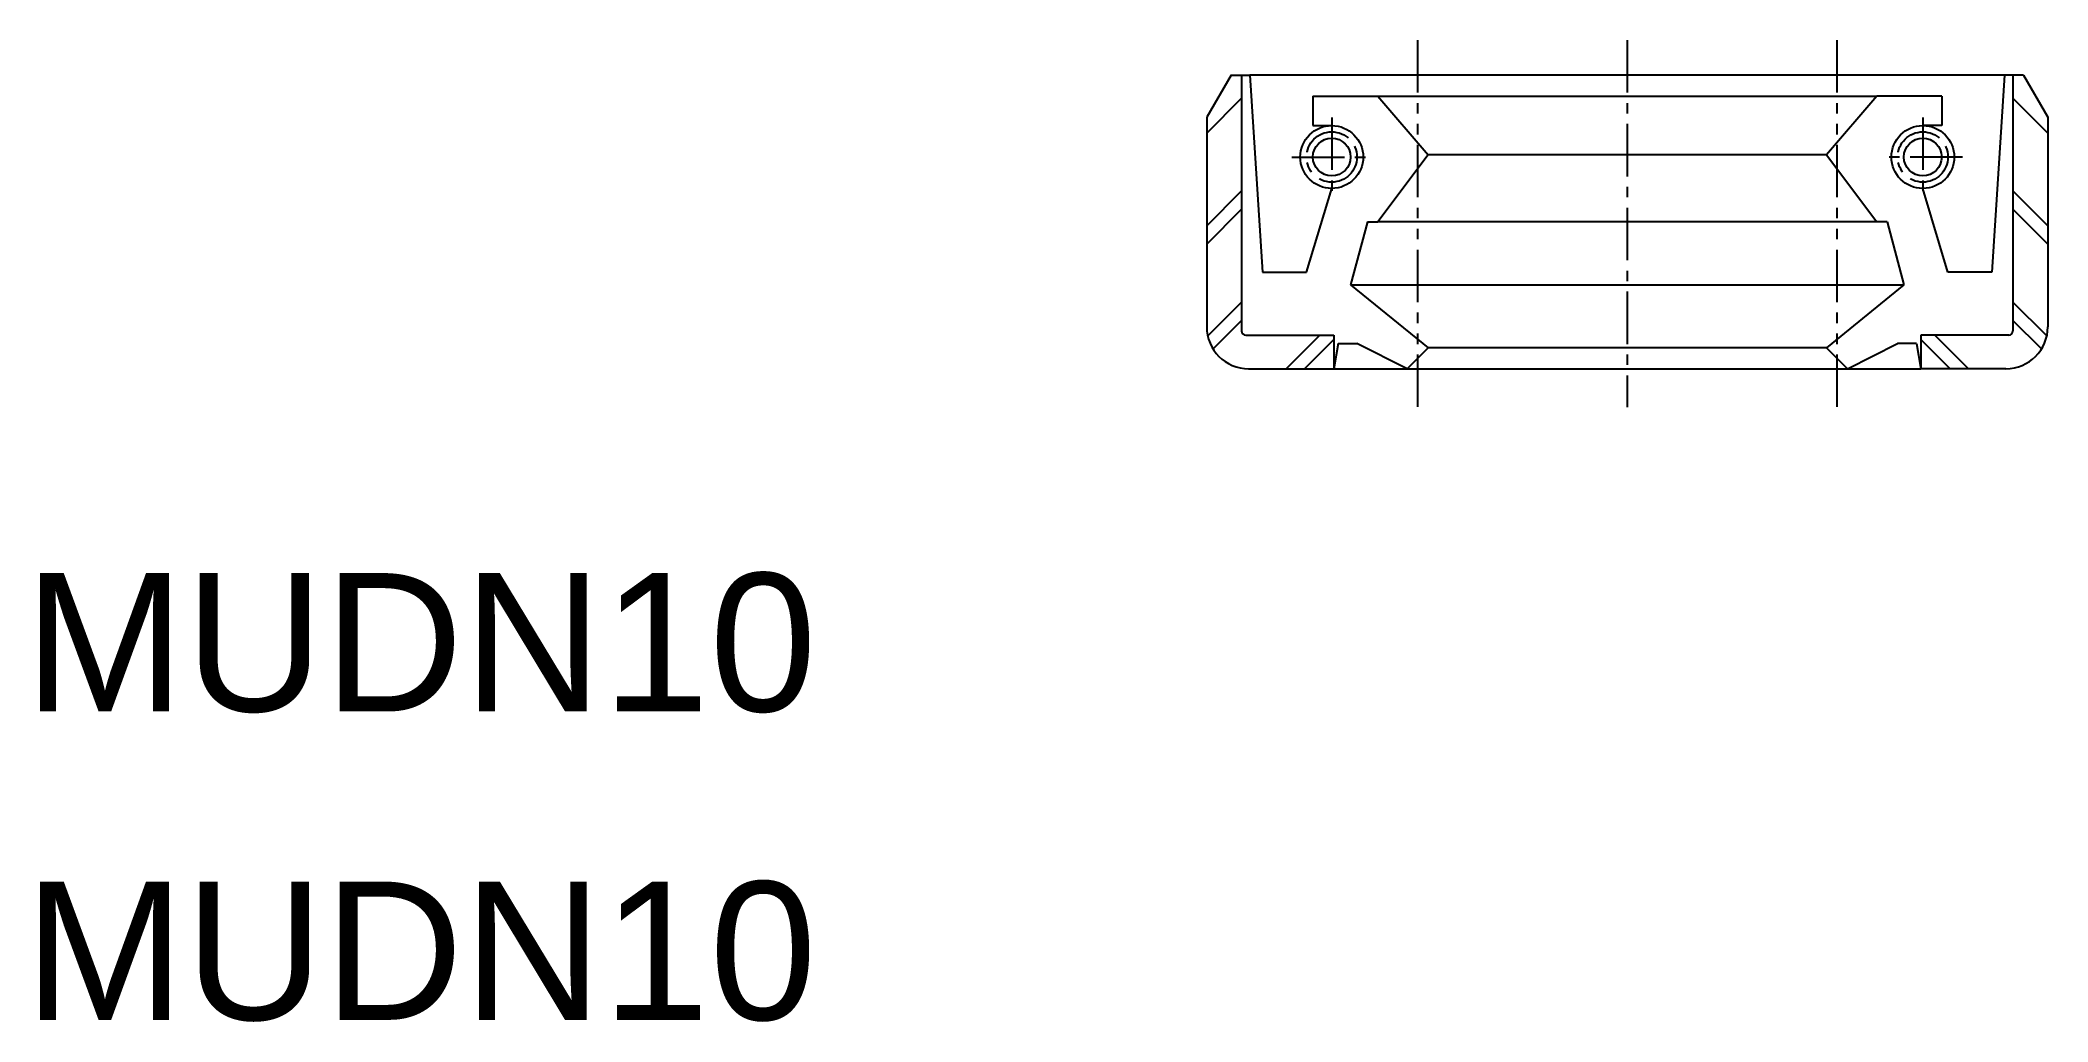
# Model space of a CAD drawing. Extents: x 393.2 to 441, y 572.1 to 595.6.
import ezdxf
from ezdxf.enums import TextEntityAlignment as Align

# ---------------------------------------------------------------- set-up
doc = ezdxf.new("R2010")
doc.units = 0
doc.linetypes.add('CENTER', pattern=[2, 1.25, -0.25, 0.25, -0.25])
doc.linetypes.add('PHANTOM', pattern=[2.5, 1.25, -0.25, 0.25, -0.25, 0.25, -0.25])
doc.layers.get('0').update_dxf_attribs({"linetype": 'CONTINUOUS'})
doc.layers.add('CENTER', color=1, linetype='CENTER')

msp = doc.modelspace()

# ---------------------------------------------------------------- linework, layer by layer
at = {"color": 3, "linetype": 'PHANTOM'}
for p, q in [((426.01, 595.552), (426.01, 586.798)), ((436.01, 595.552), (436.01, 586.798))]:
    msp.add_line(p, q, dxfattribs=at)
at = {"color": 7, "linetype": 'CONTINUOUS'}
for p, q in [((421.56, 594.714), (420.978, 593.714)), ((421.56, 594.714), (422.01, 594.714)), ((421.81, 594.714), (421.81, 588.614)), ((422.01, 594.714), (422.31, 590.014)), ((440.01, 594.714), (422.01, 594.714)), ((440.01, 594.714), (439.71, 590.014)), ((440.46, 594.714), (440.01, 594.714)), ((440.21, 594.714), (440.21, 588.614)), ((440.46, 594.714), (441.043, 593.714)), ((423.51, 594.214), (425.06, 594.214)), ((423.51, 594.214), (423.51, 593.514)), ((425.06, 594.214), (426.26, 592.814)), ((425.06, 594.214), (436.96, 594.214)), ((436.96, 594.214), (435.76, 592.814)), ((438.51, 594.214), (436.96, 594.214)), ((438.51, 594.214), (438.51, 593.514)), ((420.978, 593.714), (420.978, 588.714)), ((423.51, 593.514), (423.96, 593.514)), ((438.51, 593.514), (438.06, 593.514)), ((441.043, 593.714), (441.043, 588.714)), ((426.26, 592.814), (425.06, 591.214)), ((435.76, 592.814), (426.26, 592.814)), ((435.76, 592.814), (436.96, 591.214)), ((423.36, 590.014), (423.96, 592.014)), ((438.66, 590.014), (438.06, 592.014)), ((424.81, 591.214), (424.41, 589.714)), ((424.81, 591.214), (425.06, 591.214)), ((436.96, 591.214), (425.06, 591.214)), ((437.21, 591.214), (436.96, 591.214)), ((437.21, 591.214), (437.61, 589.714)), ((422.31, 590.014), (423.36, 590.014)), ((424.41, 589.714), (426.26, 588.214)), ((424.41, 589.714), (437.61, 589.714)), ((437.61, 589.714), (435.76, 588.214)), ((439.71, 590.014), (438.66, 590.014)), ((421.91, 588.514), (424.01, 588.514)), ((424.01, 588.514), (424.01, 587.714)), ((424.11, 588.314), (424.56, 588.314)), ((426.26, 588.214), (425.76, 587.714)), ((435.76, 588.214), (426.26, 588.214)), ((435.76, 588.214), (436.26, 587.714)), ((437.91, 588.314), (437.46, 588.314)), ((440.11, 588.514), (438.01, 588.514)), ((438.01, 588.514), (438.01, 587.714)), ((421.978, 587.714), (424.01, 587.714)), ((424.01, 587.714), (438.01, 587.714)), ((440.043, 587.714), (438.01, 587.714))]:
    msp.add_line(p, q, dxfattribs=at)
at = {"color": 3, "linetype": 'CONTINUOUS'}
for p, q in [((420.978, 593.335), (421.81, 594.168)), ((441.043, 593.335), (440.21, 594.168)), ((420.978, 591.121), (421.81, 591.953)), ((420.978, 590.683), (421.81, 591.516)), ((441.043, 591.121), (440.21, 591.953)), ((441.043, 590.683), (440.21, 591.516)), ((421.002, 588.494), (421.81, 589.302)), ((441.018, 588.494), (440.21, 589.302)), ((421.13, 588.184), (421.81, 588.864)), ((440.891, 588.184), (440.21, 588.864)), ((422.874, 587.714), (423.674, 588.514)), ((423.312, 587.714), (424.01, 588.413)), ((438.709, 587.714), (438.01, 588.413)), ((439.147, 587.714), (438.347, 588.514))]:
    msp.add_line(p, q, dxfattribs=at)
for p, q in [((424.11, 588.314), (424.01, 587.714)), ((425.76, 587.714), (424.56, 588.314)), ((436.26, 587.714), (437.46, 588.314)), ((437.91, 588.314), (438.01, 587.714))]:
    msp.add_line(p, q)
at = {"color": 7, "linetype": 'CONTINUOUS'}
for centre, radius in [((423.96, 592.764), 0.75), ((438.06, 592.764), 0.75), ((423.96, 592.764), 0.45), ((438.06, 592.764), 0.45)]:
    msp.add_circle(centre, radius, dxfattribs=at)
for centre, radius, start, end in [((421.978, 588.714), 1, 180, 270), ((421.91, 588.614), 0.1, 180, 270), ((440.043, 588.714), 1, 270, 0), ((440.11, 588.614), 0.1, 270, 0)]:
    msp.add_arc(centre, radius, start, end, dxfattribs=at)
at = {"layer": 'CENTER', "color": 1, "linetype": 'CENTER'}
for p, q in [((431.01, 595.552), (431.01, 586.798)), ((423.96, 593.706), (423.96, 591.791)), ((438.06, 593.706), (438.06, 591.791)), ((423.012, 592.764), (424.928, 592.764)), ((439.008, 592.764), (437.093, 592.764))]:
    msp.add_line(p, q, dxfattribs=at)
for centre in [(423.96, 592.764), (438.06, 592.764)]:
    msp.add_circle(centre, 0.6, dxfattribs=at)

# ---------------------------------------------------------------- texts
at = {"color": 7, "linetype": 'CONTINUOUS', "width": 1.041667}
for p in [(392.773, 578.547), (392.773, 571.187)]:
    msp.add_text('MUDN10', height=3.3, dxfattribs=at).set_placement(p, align=Align.BOTTOM_LEFT)

doc.saveas('drawing.dxf')
